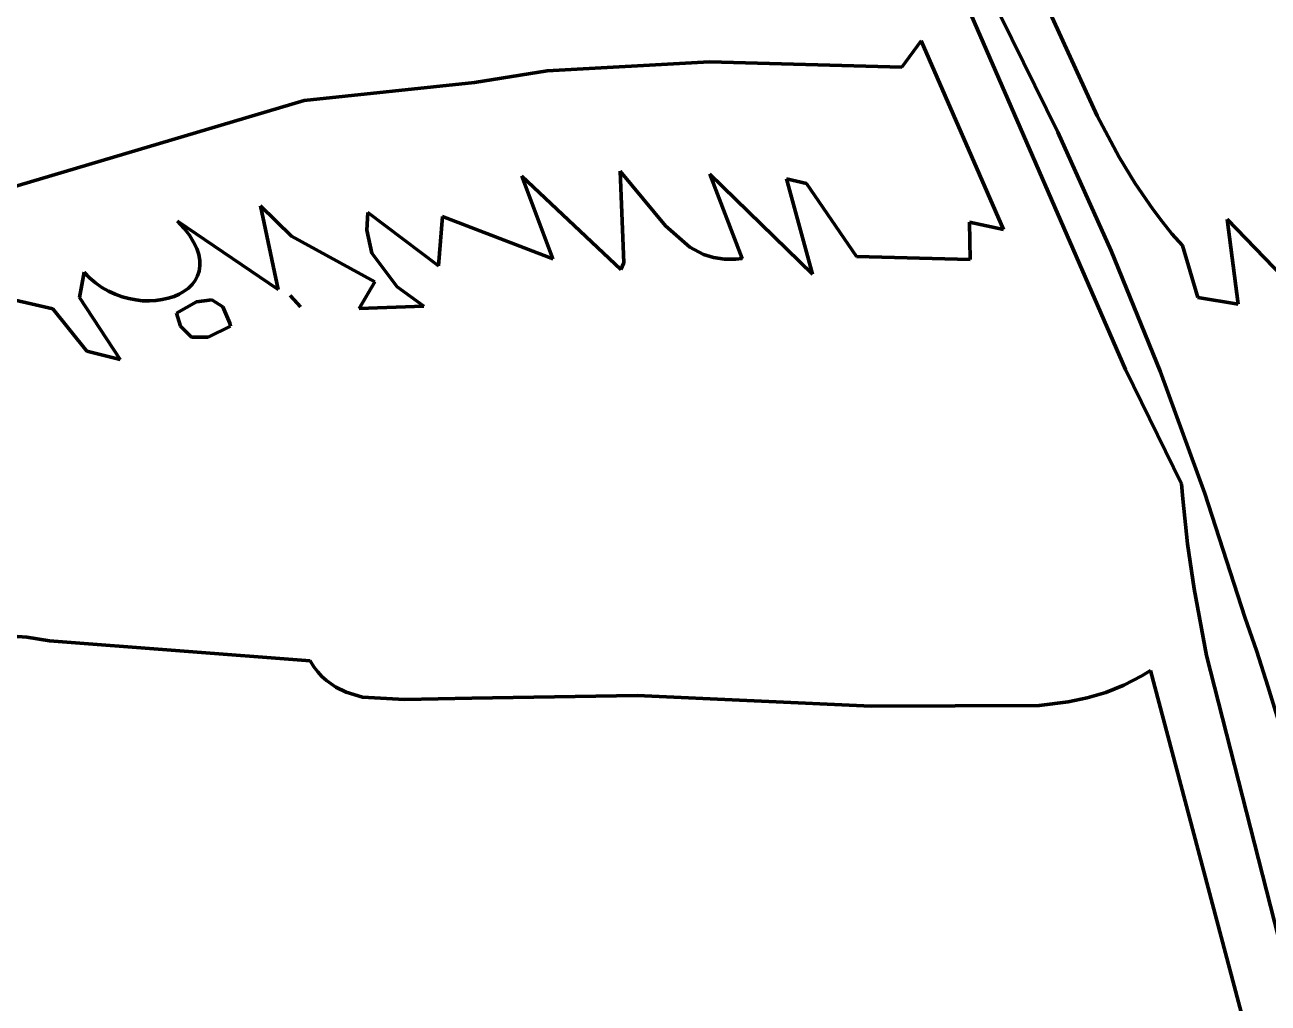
# Model space of a CAD drawing. Header units: millimetres. Extents: x 0 to 11, y 0 to 14.1.
# Drawn here: x 8.805 to 9.54, y 2.523 to 3.101 of the extents above; entities that cross this region are included whole.
import ezdxf

# ---------------------------------------------------------------- set-up
doc = ezdxf.new("R2010")
doc.units = ezdxf.units.MM
doc.layers.add('color#010101ff', color=7, linetype='CONTINUOUS', lineweight=100)
doc.layers.add('color#fefefeff', color=7, linetype='CONTINUOUS', lineweight=100)

msp = doc.modelspace()

# ---------------------------------------------------------------- linework, layer by layer
at = {"layer": 'color#010101ff'}
for p, q in [((9.38503, 3.16635), (9.43929, 3.04768)), ((9.34192, 3.16009), (9.45621, 2.89759)), ((9.41617, 3.03789), (9.38211, 3.10674)), ((9.33531, 3.09201), (9.32381, 3.07626)), ((9.384, 2.98036), (9.33531, 3.09201)), ((9.11416, 3.07428), (9.07109, 3.0673)), ((9.21011, 3.07948), (9.11416, 3.07428)), ((9.32381, 3.07626), (9.21011, 3.07948)), ((9.07109, 3.0673), (8.97038, 3.05669)), ((8.97038, 3.05669), (8.68238, 2.97096)), ((9.43929, 3.04768), (9.45228, 3.02324)), ((9.44769, 2.96785), (9.41617, 3.03789)), ((9.45228, 3.02324), (9.4618, 3.00753)), ((9.15951, 2.9607), (9.15733, 3.01491)), ((9.15733, 3.01491), (9.18418, 2.98251)), ((9.11747, 2.96304), (9.09911, 3.01199)), ((9.09911, 3.01199), (9.15765, 2.95682)), ((9.22939, 2.96337), (9.21032, 3.01304)), ((9.21032, 3.01304), (9.27112, 2.95395)), ((9.27112, 2.95395), (9.25561, 3.01029)), ((9.25561, 3.01029), (9.26746, 3.00752)), ((9.26746, 3.00752), (9.29701, 2.96445)), ((9.4618, 3.00753), (9.47219, 2.9924)), ((8.95509, 2.94487), (8.94458, 2.99439)), ((8.94458, 2.99439), (8.96285, 2.9765)), ((9.47219, 2.9924), (9.47775, 2.98508)), ((8.89938, 2.9811), (8.89546, 2.98535)), ((8.89546, 2.98535), (8.95509, 2.94487)), ((9.00752, 2.98005), (9.00816, 2.99043)), ((9.00816, 2.99043), (9.04987, 2.95894)), ((9.04987, 2.95894), (9.05217, 2.98808)), ((9.05217, 2.98808), (9.11747, 2.96304)), ((9.47775, 2.98508), (9.48359, 2.97795)), ((9.52271, 2.93638), (9.51616, 2.98643)), ((9.51616, 2.98643), (9.55482, 2.94661)), ((8.90256, 2.97698), (8.89938, 2.9811)), ((9.0105, 2.96646), (9.00752, 2.98005)), ((9.18418, 2.98251), (9.19845, 2.96999)), ((9.36427, 2.96263), (9.36379, 2.9847)), ((9.36379, 2.9847), (9.384, 2.98036)), ((9.48359, 2.97795), (9.48973, 2.97102)), ((8.90506, 2.97302), (8.90256, 2.97698)), ((8.90689, 2.96922), (8.90506, 2.97302)), ((8.96285, 2.9765), (9.01222, 2.94941)), ((9.48973, 2.97102), (9.49895, 2.94027)), ((8.9081, 2.96559), (8.90689, 2.96922)), ((8.90872, 2.96214), (8.9081, 2.96559)), ((9.02543, 2.94658), (9.0105, 2.96646)), ((9.19845, 2.96999), (9.20661, 2.9657)), ((9.20661, 2.9657), (9.21253, 2.96382)), ((9.21253, 2.96382), (9.2189, 2.96285)), ((9.2189, 2.96285), (9.22576, 2.96292)), ((9.22576, 2.96292), (9.22939, 2.96337)), ((9.29701, 2.96445), (9.36427, 2.96263)), ((9.47664, 2.89668), (9.44769, 2.96785)), ((8.90737, 2.95298), (8.90832, 2.95583)), ((8.90832, 2.95583), (8.90878, 2.95888)), ((8.90878, 2.95888), (8.90872, 2.96214)), ((9.15765, 2.95682), (9.15951, 2.9607)), ((8.83765, 2.94019), (8.84025, 2.95525)), ((8.84025, 2.95525), (8.84357, 2.95184)), ((8.84357, 2.95184), (8.84711, 2.94884)), ((8.84711, 2.94884), (8.85083, 2.94623)), ((8.90417, 2.94796), (8.90598, 2.95035)), ((8.90598, 2.95035), (8.90737, 2.95298)), ((9.01222, 2.94941), (9.00292, 2.93374)), ((8.77998, 2.94317), (8.8218, 2.93344)), ((8.85083, 2.94623), (8.85469, 2.94401)), ((8.85469, 2.94401), (8.85866, 2.94216)), ((8.85866, 2.94216), (8.8627, 2.94068)), ((8.89009, 2.93976), (8.89346, 2.94086)), ((8.89346, 2.94086), (8.89658, 2.94224)), ((8.89658, 2.94224), (8.89943, 2.94389)), ((8.89943, 2.94389), (8.90197, 2.9458)), ((8.90197, 2.9458), (8.90417, 2.94796)), ((8.96222, 2.94132), (8.96452, 2.93882)), ((8.96835, 2.93464), (8.96222, 2.94132)), ((9.04123, 2.93514), (9.02543, 2.94658)), ((8.86157, 2.90355), (8.83765, 2.94019)), ((8.8627, 2.94068), (8.86677, 2.93956)), ((8.86677, 2.93956), (8.87086, 2.93878)), ((8.87086, 2.93878), (8.87491, 2.93834)), ((8.87491, 2.93834), (8.87889, 2.93823)), ((8.87889, 2.93823), (8.88277, 2.93844)), ((8.88277, 2.93844), (8.88652, 2.93895)), ((8.88652, 2.93895), (8.89009, 2.93976)), ((8.90666, 2.93764), (8.89497, 2.93091)), ((8.9158, 2.93892), (8.90666, 2.93764)), ((8.92239, 2.93475), (8.9158, 2.93892)), ((8.92643, 2.92512), (8.92239, 2.93475)), ((8.96452, 2.93882), (8.96835, 2.93464)), ((9.00292, 2.93374), (9.04123, 2.93514)), ((9.49895, 2.94027), (9.52271, 2.93638)), ((8.8218, 2.93344), (8.84183, 2.90856)), ((8.89497, 2.93091), (8.89731, 2.92338)), ((8.89731, 2.92338), (8.90378, 2.91673)), ((8.91361, 2.9167), (8.9268, 2.9233)), ((8.9268, 2.9233), (8.92643, 2.92512)), ((8.90378, 2.91673), (8.91361, 2.9167)), ((8.84183, 2.90856), (8.86157, 2.90355)), ((9.45621, 2.89759), (9.48925, 2.83018)), ((9.50299, 2.82449), (9.47664, 2.89668)), ((9.48925, 2.83018), (9.48999, 2.82128)), ((9.5267, 2.75136), (9.50299, 2.82449)), ((9.48999, 2.82128), (9.49281, 2.7946)), ((9.49281, 2.7946), (9.49667, 2.76813)), ((9.49667, 2.76813), (9.50405, 2.72874)), ((8.80651, 2.73958), (8.62635, 2.75086)), ((9.53369, 2.73098), (9.5267, 2.75136)), ((8.81974, 2.73733), (8.80651, 2.73958)), ((8.97396, 2.72541), (8.81974, 2.73733)), ((9.50405, 2.72874), (9.55361, 2.53423)), ((9.54032, 2.71052), (9.53369, 2.73098)), ((8.97614, 2.72204), (8.97396, 2.72541)), ((8.97847, 2.719), (8.97614, 2.72204)), ((8.98094, 2.71628), (8.97847, 2.719)), ((8.98355, 2.71386), (8.98094, 2.71628)), ((8.98913, 2.70987), (8.98355, 2.71386)), ((9.46578, 2.71656), (9.45521, 2.71112)), ((9.47096, 2.71975), (9.46578, 2.71656)), ((9.53281, 2.48704), (9.47096, 2.71975)), ((8.99516, 2.70689), (8.98913, 2.70987)), ((9.00491, 2.70403), (8.99516, 2.70689)), ((9.4444, 2.70683), (9.43336, 2.70356)), ((9.45521, 2.71112), (9.4444, 2.70683)), ((9.54662, 2.68998), (9.54032, 2.71052)), ((9.02981, 2.70256), (9.00491, 2.70403)), ((9.06961, 2.70348), (9.02981, 2.70256)), ((9.1673, 2.70496), (9.06961, 2.70348)), ((9.30566, 2.69868), (9.1673, 2.70496)), ((9.40498, 2.69901), (9.30566, 2.69868)), ((9.42213, 2.70118), (9.40498, 2.69901)), ((9.43336, 2.70356), (9.42213, 2.70118))]:
    msp.add_line(p, q, dxfattribs=at)
at = {"layer": 'color#fefefeff'}
for p, q in [((9.43929, 3.04768), (9.38503, 3.16635)), ((9.45621, 2.89759), (9.34192, 3.16009)), ((9.38211, 3.10674), (9.41617, 3.03789)), ((9.32381, 3.07626), (9.33531, 3.09201)), ((9.33531, 3.09201), (9.384, 2.98036)), ((9.07109, 3.0673), (9.11416, 3.07428)), ((9.11416, 3.07428), (9.21011, 3.07948)), ((9.21011, 3.07948), (9.32381, 3.07626)), ((8.97038, 3.05669), (9.07109, 3.0673)), ((8.68238, 2.97096), (8.97038, 3.05669)), ((9.45228, 3.02324), (9.43929, 3.04768)), ((9.41617, 3.03789), (9.44769, 2.96785)), ((9.4618, 3.00753), (9.45228, 3.02324)), ((9.18418, 2.98251), (9.15733, 3.01491)), ((9.15733, 3.01491), (9.15951, 2.9607)), ((9.15765, 2.95682), (9.09911, 3.01199)), ((9.09911, 3.01199), (9.11747, 2.96304)), ((9.27112, 2.95395), (9.21032, 3.01304)), ((9.21032, 3.01304), (9.22939, 2.96337)), ((9.26746, 3.00752), (9.25561, 3.01029)), ((9.25561, 3.01029), (9.27112, 2.95395)), ((9.29701, 2.96445), (9.26746, 3.00752)), ((9.47219, 2.9924), (9.4618, 3.00753)), ((8.96285, 2.9765), (8.94458, 2.99439)), ((8.94458, 2.99439), (8.95509, 2.94487)), ((9.47775, 2.98508), (9.47219, 2.9924)), ((8.95509, 2.94487), (8.89546, 2.98535)), ((8.89546, 2.98535), (8.89938, 2.9811)), ((9.00816, 2.99043), (9.00752, 2.98005)), ((9.04987, 2.95894), (9.00816, 2.99043)), ((9.05217, 2.98808), (9.04987, 2.95894)), ((9.11747, 2.96304), (9.05217, 2.98808)), ((9.48359, 2.97795), (9.47775, 2.98508)), ((9.55482, 2.94661), (9.51616, 2.98643)), ((9.51616, 2.98643), (9.52271, 2.93638)), ((8.89938, 2.9811), (8.90256, 2.97698)), ((9.00752, 2.98005), (9.0105, 2.96646)), ((9.19845, 2.96999), (9.18418, 2.98251)), ((9.384, 2.98036), (9.36379, 2.9847)), ((9.36379, 2.9847), (9.36427, 2.96263)), ((9.48973, 2.97102), (9.48359, 2.97795)), ((8.90256, 2.97698), (8.90506, 2.97302)), ((8.90506, 2.97302), (8.90689, 2.96922)), ((9.01222, 2.94941), (8.96285, 2.9765)), ((9.49895, 2.94027), (9.48973, 2.97102)), ((8.90689, 2.96922), (8.9081, 2.96559)), ((8.9081, 2.96559), (8.90872, 2.96214)), ((9.0105, 2.96646), (9.02543, 2.94658)), ((9.20661, 2.9657), (9.19845, 2.96999)), ((9.21253, 2.96382), (9.20661, 2.9657)), ((9.2189, 2.96285), (9.21253, 2.96382)), ((9.22576, 2.96292), (9.2189, 2.96285)), ((9.22939, 2.96337), (9.22576, 2.96292)), ((9.36427, 2.96263), (9.29701, 2.96445)), ((9.44769, 2.96785), (9.47664, 2.89668)), ((8.90832, 2.95583), (8.90737, 2.95298)), ((8.90878, 2.95888), (8.90832, 2.95583)), ((8.90872, 2.96214), (8.90878, 2.95888)), ((9.15951, 2.9607), (9.15765, 2.95682)), ((8.84025, 2.95525), (8.83765, 2.94019)), ((8.84357, 2.95184), (8.84025, 2.95525)), ((8.84711, 2.94884), (8.84357, 2.95184)), ((8.85083, 2.94623), (8.84711, 2.94884)), ((8.90598, 2.95035), (8.90417, 2.94796)), ((8.90737, 2.95298), (8.90598, 2.95035)), ((9.00292, 2.93374), (9.01222, 2.94941)), ((8.8218, 2.93344), (8.77998, 2.94317)), ((8.85469, 2.94401), (8.85083, 2.94623)), ((8.85866, 2.94216), (8.85469, 2.94401)), ((8.8627, 2.94068), (8.85866, 2.94216)), ((8.89346, 2.94086), (8.89009, 2.93976)), ((8.89658, 2.94224), (8.89346, 2.94086)), ((8.89943, 2.94389), (8.89658, 2.94224)), ((8.90197, 2.9458), (8.89943, 2.94389)), ((8.90417, 2.94796), (8.90197, 2.9458)), ((8.96222, 2.94132), (8.96835, 2.93464)), ((8.96452, 2.93882), (8.96222, 2.94132)), ((9.02543, 2.94658), (9.04123, 2.93514)), ((8.83765, 2.94019), (8.86157, 2.90355)), ((8.86677, 2.93956), (8.8627, 2.94068)), ((8.87086, 2.93878), (8.86677, 2.93956)), ((8.87491, 2.93834), (8.87086, 2.93878)), ((8.87889, 2.93823), (8.87491, 2.93834)), ((8.88277, 2.93844), (8.87889, 2.93823)), ((8.88652, 2.93895), (8.88277, 2.93844)), ((8.89009, 2.93976), (8.88652, 2.93895)), ((8.89497, 2.93091), (8.90666, 2.93764)), ((8.90666, 2.93764), (8.9158, 2.93892)), ((8.9158, 2.93892), (8.92239, 2.93475)), ((8.92239, 2.93475), (8.92643, 2.92512)), ((8.96835, 2.93464), (8.96452, 2.93882)), ((9.04123, 2.93514), (9.00292, 2.93374)), ((9.52271, 2.93638), (9.49895, 2.94027)), ((8.84183, 2.90856), (8.8218, 2.93344)), ((8.89731, 2.92338), (8.89497, 2.93091)), ((8.90378, 2.91673), (8.89731, 2.92338)), ((8.9268, 2.9233), (8.91361, 2.9167)), ((8.92643, 2.92512), (8.9268, 2.9233)), ((8.91361, 2.9167), (8.90378, 2.91673)), ((8.86157, 2.90355), (8.84183, 2.90856)), ((9.48925, 2.83018), (9.45621, 2.89759)), ((9.47664, 2.89668), (9.50299, 2.82449)), ((9.48999, 2.82128), (9.48925, 2.83018)), ((9.50299, 2.82449), (9.5267, 2.75136)), ((9.49281, 2.7946), (9.48999, 2.82128)), ((9.49667, 2.76813), (9.49281, 2.7946)), ((9.50405, 2.72874), (9.49667, 2.76813)), ((8.62635, 2.75086), (8.80651, 2.73958)), ((9.5267, 2.75136), (9.53369, 2.73098)), ((8.80651, 2.73958), (8.81974, 2.73733)), ((8.81974, 2.73733), (8.97396, 2.72541)), ((9.55361, 2.53423), (9.50405, 2.72874)), ((9.53369, 2.73098), (9.54032, 2.71052)), ((8.97396, 2.72541), (8.97614, 2.72204)), ((8.97614, 2.72204), (8.97847, 2.719)), ((8.97847, 2.719), (8.98094, 2.71628)), ((8.98094, 2.71628), (8.98355, 2.71386)), ((8.98355, 2.71386), (8.98913, 2.70987)), ((9.45521, 2.71112), (9.46578, 2.71656)), ((9.46578, 2.71656), (9.47096, 2.71975)), ((9.47096, 2.71975), (9.53281, 2.48704)), ((8.98913, 2.70987), (8.99516, 2.70689)), ((8.99516, 2.70689), (9.00491, 2.70403)), ((9.43336, 2.70356), (9.4444, 2.70683)), ((9.4444, 2.70683), (9.45521, 2.71112)), ((9.54032, 2.71052), (9.54662, 2.68998)), ((9.00491, 2.70403), (9.02981, 2.70256)), ((9.02981, 2.70256), (9.06961, 2.70348)), ((9.06961, 2.70348), (9.1673, 2.70496)), ((9.1673, 2.70496), (9.30566, 2.69868)), ((9.30566, 2.69868), (9.40498, 2.69901)), ((9.40498, 2.69901), (9.42213, 2.70118)), ((9.42213, 2.70118), (9.43336, 2.70356))]:
    msp.add_line(p, q, dxfattribs=at)

doc.saveas('drawing.dxf')
